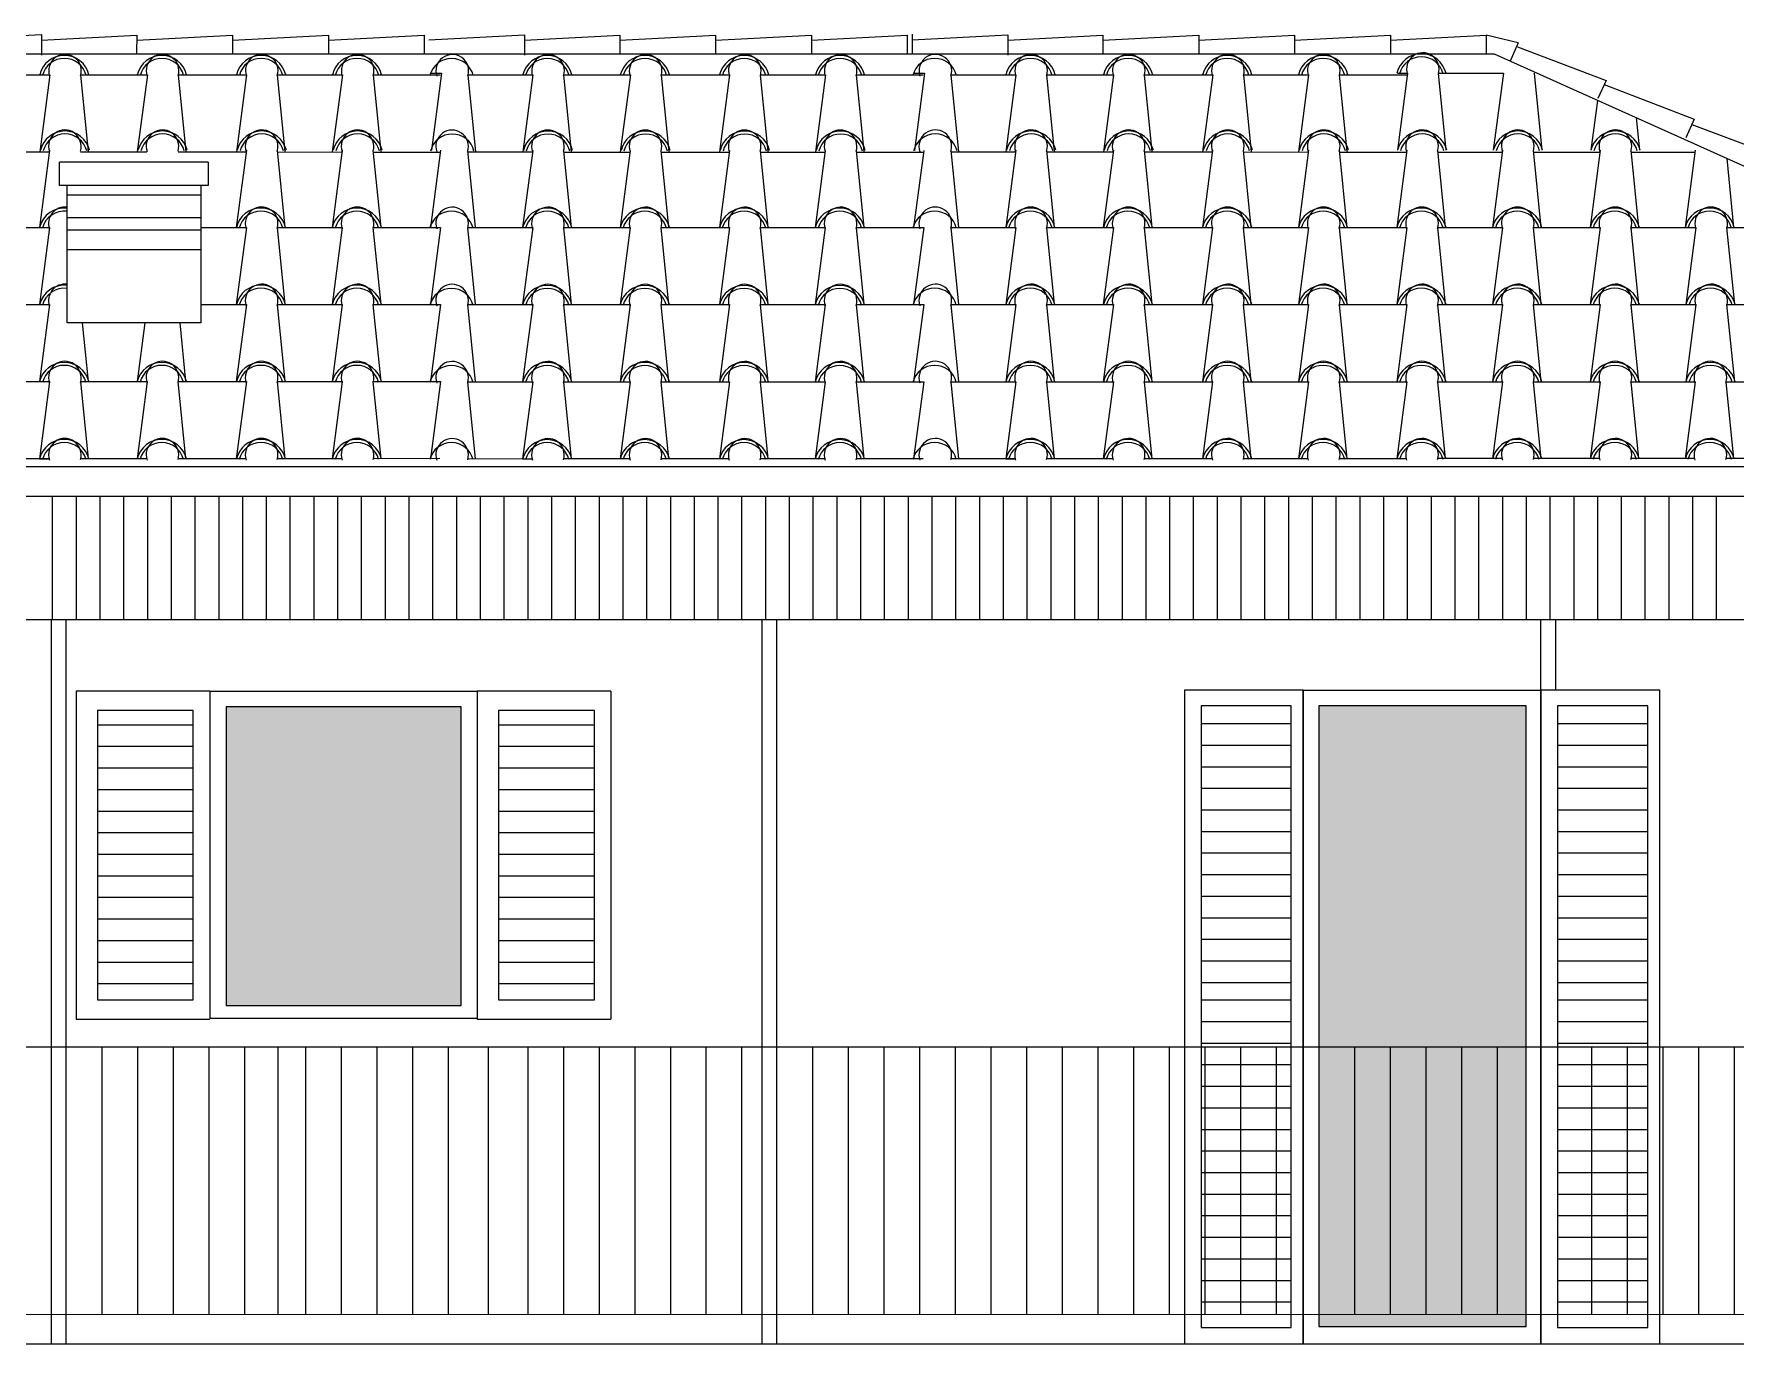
# Model space of a CAD drawing. Header units: millimetres. Extents: x -2768 to 386734, y -140 to 258833.
# Drawn here: x 198727 to 204454, y 143022 to 147430 of the extents above; entities that cross this region are included whole.
import ezdxf

# ---------------------------------------------------------------- set-up
doc = ezdxf.new("R2010")
doc.units = ezdxf.units.MM
for name, color, linetype, lineweight in [('parapetto', 251, 'Continuous', 9), ('PROIEZIONI', 145, 'Continuous', 5), ('rilievo', 7, 'Continuous', 25), ('TETTO', 6, 'Continuous', 20), ('TRATTEGGIO_tetto', 1, 'Continuous', 0), ('VARIE', 4, 'Continuous', 13)]:
    doc.layers.add(name, color=color, linetype=linetype, lineweight=lineweight)

msp = doc.modelspace()

# ---------------------------------------------------------------- hatches: boundary and pattern name
at = {"layer": 'rilievo', "linetype": 'ByBlock', "ltscale": 0.13}
h = msp.add_hatch(color=254, dxfattribs=at)
h.set_gradient(color1=(196, 192, 195), one_color=1)
h.paths.add_polyline_path([(199373, 145166), (199373, 144160.9), (200164, 144160.9), (200164, 145166)])
h = msp.add_hatch(color=254, dxfattribs=at)
h.set_gradient(color1=(196, 192, 195), one_color=1)
h.paths.add_polyline_path([(203051.2, 145169.4), (203051.2, 143080.6), (203748.4, 143080.6), (203748.4, 145169.4)])

# ---------------------------------------------------------------- linework, layer by layer
at = {"layer": 'parapetto', "ltscale": 0.13}
for p, q in [((198788.3, 145874.8), (198788.3, 145458.2)), ((198788.3, 145874.8), (198788.3, 145458.2)), ((198868.3, 145874.8), (198868.3, 145458.2)), ((198948.3, 145874.8), (198948.3, 145458.2)), ((199028.3, 145874.8), (199028.3, 145458.2)), ((199108.3, 145874.8), (199108.3, 145458.2)), ((199188.3, 145874.8), (199188.3, 145458.2)), ((199268.3, 145874.8), (199268.3, 145458.2)), ((199348.3, 145874.8), (199348.3, 145458.2)), ((199348.3, 145874.8), (199348.3, 145458.2)), ((199428.3, 145874.8), (199428.3, 145458.2)), ((199508.3, 145874.8), (199508.3, 145458.2)), ((199588.3, 145874.8), (199588.3, 145458.2)), ((199668.3, 145874.8), (199668.3, 145458.2)), ((199748.3, 145874.8), (199748.3, 145458.2)), ((199828.3, 145874.8), (199828.3, 145458.2)), ((199908.3, 145874.8), (199908.3, 145458.2)), ((199908.3, 145874.8), (199908.3, 145458.2)), ((199988.3, 145874.8), (199988.3, 145458.2)), ((200068.3, 145874.8), (200068.3, 145458.2)), ((200148.3, 145874.8), (200148.3, 145458.2)), ((200228.3, 145874.8), (200228.3, 145458.2)), ((200308.3, 145874.8), (200308.3, 145458.2)), ((200388.3, 145874.8), (200388.3, 145458.2)), ((200468.3, 145874.8), (200468.3, 145458.2)), ((200468.3, 145874.8), (200468.3, 145458.2)), ((200548.3, 145874.8), (200548.3, 145458.2)), ((200628.3, 145874.8), (200628.3, 145458.2)), ((200708.3, 145874.8), (200708.3, 145458.2)), ((200788.3, 145874.8), (200788.3, 145458.2)), ((200868.3, 145874.8), (200868.3, 145458.2)), ((200948.3, 145874.8), (200948.3, 145458.2)), ((201028.3, 145874.8), (201028.3, 145458.2)), ((201028.3, 145874.8), (201028.3, 145458.2)), ((201108.3, 145874.8), (201108.3, 145458.2)), ((201188.3, 145874.8), (201188.3, 145458.2)), ((201268.3, 145874.8), (201268.3, 145458.2)), ((201348.3, 145874.8), (201348.3, 145458.2)), ((201428.3, 145874.8), (201428.3, 145458.2)), ((201508.3, 145874.8), (201508.3, 145458.2)), ((201588.3, 145874.8), (201588.3, 145458.2)), ((201588.3, 145874.8), (201588.3, 145458.2)), ((201668.3, 145874.8), (201668.3, 145458.2)), ((201748.3, 145874.8), (201748.3, 145458.2)), ((201828.3, 145874.8), (201828.3, 145458.2)), ((201908.3, 145874.8), (201908.3, 145458.2)), ((201988.3, 145874.8), (201988.3, 145458.2)), ((202068.3, 145874.8), (202068.3, 145458.2)), ((202148.3, 145874.8), (202148.3, 145458.2)), ((202148.3, 145874.8), (202148.3, 145458.2)), ((202228.3, 145874.8), (202228.3, 145458.2)), ((202308.3, 145874.8), (202308.3, 145458.2)), ((202388.3, 145874.8), (202388.3, 145458.2)), ((202468.3, 145874.8), (202468.3, 145458.2)), ((202548.3, 145874.8), (202548.3, 145458.2)), ((202628.3, 145874.8), (202628.3, 145458.2)), ((202708.3, 145874.8), (202708.3, 145458.2)), ((202708.3, 145874.8), (202708.3, 145458.2)), ((202788.3, 145874.8), (202788.3, 145458.2)), ((202868.3, 145874.8), (202868.3, 145458.2)), ((202948.3, 145874.8), (202948.3, 145458.2)), ((203028.3, 145874.8), (203028.3, 145458.2)), ((203108.3, 145874.8), (203108.3, 145458.2)), ((203188.3, 145874.8), (203188.3, 145458.2)), ((203268.3, 145874.8), (203268.3, 145458.2)), ((203268.3, 145874.8), (203268.3, 145458.2)), ((203348.3, 145874.8), (203348.3, 145458.2)), ((203428.3, 145874.8), (203428.3, 145458.2)), ((203508.3, 145874.8), (203508.3, 145458.2)), ((203588.3, 145874.8), (203588.3, 145458.2)), ((203668.3, 145874.8), (203668.3, 145458.2)), ((203748.3, 145874.8), (203748.3, 145458.2)), ((203828.3, 145874.8), (203828.3, 145458.2)), ((203828.3, 145874.8), (203828.3, 145458.2)), ((203908.3, 145874.8), (203908.3, 145458.2)), ((203988.3, 145874.8), (203988.3, 145458.2)), ((204068.3, 145874.8), (204068.3, 145458.2)), ((204148.3, 145874.8), (204148.3, 145458.2)), ((204228.3, 145874.8), (204228.3, 145458.2)), ((204308.3, 145874.8), (204308.3, 145458.2)), ((204388.3, 145874.8), (204388.3, 145458.2)), ((204388.3, 145874.8), (204388.3, 145458.2)), ((198785.6, 143022.3), (198785.6, 145458.2)), ((198785.6, 143022.3), (198785.6, 145458.2)), ((198835.6, 143022.3), (198835.6, 145458.2)), ((201177.1, 143022.3), (201177.1, 145458.2)), ((201177.1, 143022.3), (201177.1, 145458.2)), ((201227.1, 143022.3), (201227.1, 145458.2)), ((203798.3, 143022.3), (203798.3, 145458.2)), ((203798.3, 143022.3), (203798.3, 145458.2)), ((203848.3, 145222.3), (203848.3, 145458.2)), ((200668.3, 145218.3), (200668.3, 144115.3)), ((202598.3, 145222.3), (202598.3, 143022.3)), ((202998.3, 145222.3), (202598.3, 145222.3)), ((202998.3, 143022.3), (202998.3, 145222.3)), ((203798.3, 145222.3), (203798.3, 143022.3)), ((204198.3, 145222.3), (203798.3, 145222.3)), ((204198.3, 143022.3), (204198.3, 145222.3)), ((202654.3, 145168.8), (202654.3, 143077.9)), ((202958.1, 145168.8), (202654.3, 145168.8)), ((202958.1, 143077.9), (202958.1, 145168.8)), ((203854.3, 145168.8), (203854.3, 143077.9)), ((204158.1, 145168.8), (203854.3, 145168.8)), ((204158.1, 143077.9), (204158.1, 145168.8)), ((198940, 145105.7), (199262.9, 145105.7)), ((200290, 145105.7), (200612.9, 145105.7)), ((202654.3, 145109.7), (202927.3, 145109.7)), ((202654.3, 145109.7), (202958.1, 145109.7)), ((203854.3, 145109.7), (204127.3, 145109.7)), ((203854.3, 145109.7), (204158.1, 145109.7)), ((198940, 145033.1), (199262.9, 145033.1)), ((200290, 145033.1), (200612.9, 145033.1)), ((202654.3, 145037.1), (202958.1, 145037.1)), ((203854.3, 145037.1), (204158.1, 145037.1)), ((202654.3, 144964.5), (202958.1, 144964.5)), ((203854.3, 144964.5), (204158.1, 144964.5)), ((198940, 144960.5), (199262.9, 144960.5)), ((200290, 144960.5), (200612.9, 144960.5)), ((198940, 144888), (199262.9, 144888)), ((200290, 144888), (200612.9, 144888)), ((202654.3, 144892), (202958.1, 144892)), ((203854.3, 144892), (204158.1, 144892)), ((198940, 144815.4), (199262.9, 144815.4)), ((200290, 144815.4), (200612.9, 144815.4)), ((202654.3, 144819.4), (202958.1, 144819.4)), ((203854.3, 144819.4), (204158.1, 144819.4)), ((198940, 144742.8), (199262.9, 144742.8)), ((200290, 144742.8), (200612.9, 144742.8)), ((202654.3, 144746.8), (202958.1, 144746.8)), ((203854.3, 144746.8), (204158.1, 144746.8)), ((198940, 144670.2), (199262.9, 144670.2)), ((200290, 144670.2), (200612.9, 144670.2)), ((202654.3, 144674.2), (202958.1, 144674.2)), ((203854.3, 144674.2), (204158.1, 144674.2)), ((198940, 144597.7), (199262.9, 144597.7)), ((200290, 144597.7), (200612.9, 144597.7)), ((202654.3, 144601.7), (202958.1, 144601.7)), ((203854.3, 144601.7), (204158.1, 144601.7)), ((198940, 144525.1), (199262.9, 144525.1)), ((200290, 144525.1), (200612.9, 144525.1)), ((202654.3, 144529.1), (202958.1, 144529.1)), ((203854.3, 144529.1), (204158.1, 144529.1)), ((198940, 144452.5), (199262.9, 144452.5)), ((200290, 144452.5), (200612.9, 144452.5)), ((202654.3, 144456.5), (202958.1, 144456.5)), ((203854.3, 144456.5), (204158.1, 144456.5)), ((198940, 144380), (199262.9, 144380)), ((200290, 144380), (200612.9, 144380)), ((202654.3, 144384), (202958.1, 144384)), ((203854.3, 144384), (204158.1, 144384)), ((198940, 144307.4), (199262.9, 144307.4)), ((200290, 144307.4), (200612.9, 144307.4)), ((202654.3, 144311.4), (202958.1, 144311.4)), ((203854.3, 144311.4), (204158.1, 144311.4)), ((198940, 144234.8), (199262.9, 144234.8)), ((200290, 144234.8), (200612.9, 144234.8)), ((202654.3, 144238.8), (202958.1, 144238.8)), ((203854.3, 144238.8), (204158.1, 144238.8)), ((202654.3, 144179.7), (202927.3, 144179.7)), ((202654.3, 144179.7), (202958.1, 144179.7)), ((203854.3, 144179.7), (204127.3, 144179.7)), ((203854.3, 144179.7), (204158.1, 144179.7)), ((202654.3, 144107.1), (202958.1, 144107.1)), ((203854.3, 144107.1), (204158.1, 144107.1)), ((190366.2, 144022.3), (206128.3, 144022.3)), ((198955.6, 144022.3), (198955.6, 143122.3)), ((199075.6, 144022.3), (199075.6, 143122.3)), ((199195.6, 144022.3), (199195.6, 143122.3)), ((199315.6, 144022.3), (199315.6, 143122.3)), ((199435.6, 144022.3), (199435.6, 143122.3)), ((199547.9, 144022.3), (199547.9, 143122.3)), ((199640.7, 144022.3), (199640.7, 143122.3)), ((199760.7, 144022.3), (199760.7, 143122.3)), ((199880.7, 144022.3), (199880.7, 143122.3)), ((200000.7, 144022.3), (200000.7, 143122.3)), ((200120.7, 144022.3), (200120.7, 143122.3)), ((200255.1, 144022.3), (200255.1, 143122.3)), ((200388.3, 144022.3), (200388.3, 143122.3)), ((200508.3, 144022.3), (200508.3, 143122.3)), ((200628.3, 144022.3), (200628.3, 143122.3)), ((200748.3, 144022.3), (200748.3, 143122.3)), ((200868.3, 144022.3), (200868.3, 143122.3)), ((200988.3, 144022.3), (200988.3, 143122.3)), ((201108.3, 144022.3), (201108.3, 143122.3)), ((201347.1, 144022.3), (201347.1, 143122.3)), ((201467.1, 144022.3), (201467.1, 143122.3)), ((201587.1, 144022.3), (201587.1, 143122.3)), ((201707.1, 144022.3), (201707.1, 143122.3)), ((201827.1, 144022.3), (201827.1, 143122.3)), ((201947.1, 144022.3), (201947.1, 143122.3)), ((202067.1, 144022.3), (202067.1, 143122.3)), ((202187.1, 144022.3), (202187.1, 143122.3)), ((202307.1, 144022.3), (202307.1, 143122.3)), ((202427.1, 144022.3), (202427.1, 143122.3)), ((202547.1, 144022.3), (202547.1, 143122.3)), ((202654.3, 144034.5), (202958.1, 144034.5)), ((202667.1, 144022.3), (202667.1, 143671.7)), ((202787.1, 144022.3), (202787.1, 143122.3)), ((202907.1, 144022.3), (202907.1, 143122.3)), ((203171.2, 144022.3), (203171.2, 143122.3)), ((203291.2, 144022.3), (203291.2, 143122.3)), ((203411.2, 144022.3), (203411.2, 143122.3)), ((203531.2, 144022.3), (203531.2, 143122.3)), ((203651.2, 144022.3), (203651.2, 143122.3)), ((203854.3, 144034.5), (204158.1, 144034.5)), ((203968.3, 144022.3), (203968.3, 143122.3)), ((204088.3, 144022.3), (204088.3, 143122.3)), ((204208.3, 144022.3), (204208.3, 143122.3)), ((204328.3, 144022.3), (204328.3, 143122.3)), ((204448.3, 144022.3), (204448.3, 143122.3)), ((202654.3, 143962), (202958.1, 143962)), ((203854.3, 143962), (204158.1, 143962)), ((202654.3, 143889.4), (202958.1, 143889.4)), ((203854.3, 143889.4), (204158.1, 143889.4)), ((202654.3, 143816.8), (202958.1, 143816.8)), ((203854.3, 143816.8), (204158.1, 143816.8)), ((202654.3, 143744.3), (202958.1, 143744.3)), ((203854.3, 143744.3), (204158.1, 143744.3)), ((202654.3, 143671.7), (202958.1, 143671.7)), ((202667.1, 143671.7), (202667.1, 143122.3)), ((203854.3, 143671.7), (204158.1, 143671.7)), ((202654.3, 143599.1), (202958.1, 143599.1)), ((203854.3, 143599.1), (204158.1, 143599.1)), ((202654.3, 143526.6), (202958.1, 143526.6)), ((203854.3, 143526.6), (204158.1, 143526.6)), ((202654.3, 143454), (202958.1, 143454)), ((203854.3, 143454), (204158.1, 143454)), ((202654.3, 143381.4), (202958.1, 143381.4)), ((203854.3, 143381.4), (204158.1, 143381.4)), ((202654.3, 143308.8), (202958.1, 143308.8)), ((203854.3, 143308.8), (204158.1, 143308.8)), ((202654.3, 143236.3), (202958.1, 143236.3)), ((203854.3, 143236.3), (204158.1, 143236.3)), ((202654.3, 143163.7), (202958.1, 143163.7)), ((203854.3, 143163.7), (204158.1, 143163.7)), ((206128.3, 143120.2), (190308.3, 143122.3)), ((202654.3, 143077.9), (202958.1, 143077.9)), ((203854.3, 143077.9), (204158.1, 143077.9)), ((202598.3, 143022.3), (202998.3, 143022.3)), ((203798.3, 143022.3), (204198.3, 143022.3))]:
    msp.add_line(p, q, dxfattribs=at)
for points in [[(199318.3, 145218.3), (198868.3, 145218.3), (198868.3, 144115.3), (199318.3, 144115.3)], [(200668.3, 145218.3), (200218.3, 145218.3), (200218.3, 144115.3), (200668.3, 144115.3)]]:
    msp.add_lwpolyline(points, dxfattribs=at)
for points in [[(198940, 145153.2), (198940, 144179.9), (199262.9, 144179.9), (199262.9, 145153.2)], [(199373, 145166), (199373, 144160.9), (200164, 144160.9), (200164, 145166)], [(200290, 145153.2), (200290, 144179.9), (200612.9, 144179.9), (200612.9, 145153.2)], [(203051.2, 145169.4), (203051.2, 143080.6), (203748.4, 143080.6), (203748.4, 145169.4)]]:
    msp.add_lwpolyline(points, close=True, dxfattribs=at)
at = {"layer": 'PROIEZIONI'}
for p, q in [((203641.8, 147361.9), (191228.3, 147361.9)), ((205219.3, 146653.2), (203641.8, 147361.9)), ((191228.3, 145975.1), (205161.4, 145975.1))]:
    msp.add_line(p, q, dxfattribs=at)
at = {"layer": 'rilievo', "ltscale": 0.13}
for p, q in [((199288, 146999), (198838, 146999)), ((199318.3, 145218.3), (199318.3, 144118.3)), ((199318.3, 145218.3), (200218.3, 145218.3)), ((200218.3, 145218.3), (200218.3, 144118.3)), ((202998.3, 145222.3), (202998.3, 143022.3)), ((202998.3, 145222.3), (203798.3, 145222.3)), ((203798.3, 143022.3), (203798.3, 145222.3)), ((199318.3, 144118.3), (200218.3, 144118.3)), ((190308.3, 143022.3), (206128.3, 143022.3))]:
    msp.add_line(p, q, dxfattribs=at)
at = {"layer": 'TETTO'}
for p, q in [((199313, 146999), (198813, 146999)), ((198813, 146920.4), (198813, 146999)), ((199313, 146999), (199313, 146920.4)), ((199313, 146920.4), (198813, 146920.4)), ((198838, 146458.2), (198838, 146920.4)), ((199288, 146920.4), (198838, 146920.4)), ((199288, 146920.4), (199288, 146458.2)), ((199288, 146887), (198838, 146887)), ((199288, 146810.8), (198838, 146810.8)), ((199288, 146769.9), (198838, 146769.9)), ((199288, 146703.1), (198838, 146703.1)), ((199288, 146458.2), (198838, 146458.2)), ((191228.3, 145875.1), (205161.4, 145875.1))]:
    msp.add_line(p, q, dxfattribs=at)
at = {"layer": 'TRATTEGGIO_tetto'}
for p, q in [((198430.6, 147410.7), (198752.2, 147427.5)), ((198752.2, 147427.5), (198752.1, 147358.6)), ((198752.2, 147409.3), (199072.4, 147426)), ((199072.4, 147426), (199072.3, 147365)), ((199072.4, 147409.2), (199394.9, 147426.1)), ((199394.9, 147409.2), (199717.5, 147426.2)), ((199394.9, 147426.1), (199394.9, 147362)), ((199717.5, 147426.2), (199717.4, 147362.1)), ((199717.5, 147409.3), (200040, 147426.2)), ((200040, 147426.2), (200040, 147361.2)), ((200056.1, 147410.2), (200377.7, 147427)), ((200377.7, 147427), (200377.7, 147358.1)), ((200377.7, 147408.8), (200697.9, 147425.6)), ((200697.9, 147425.6), (200697.9, 147364.5)), ((200697.9, 147408.7), (201020.5, 147425.6)), ((201020.5, 147425.6), (201020.4, 147361.6)), ((201020.5, 147408.8), (201343, 147425.7)), ((201343, 147408.9), (201665.6, 147425.8)), ((201343, 147425.7), (201343, 147361.7)), ((201665.6, 147425.8), (201665.6, 147360.8)), ((201682, 147429.6), (201682, 147364.9)), ((201682, 147410.6), (202003.6, 147427.4)), ((202003.6, 147427.4), (202003.5, 147358.5)), ((202003.6, 147409.2), (202323.8, 147426)), ((202323.8, 147426), (202323.7, 147364.9)), ((202323.8, 147409.1), (202646.3, 147426)), ((202646.3, 147409.2), (202968.9, 147426.1)), ((202646.3, 147426), (202646.3, 147362)), ((202968.9, 147409.3), (203291.5, 147426.2)), ((202968.9, 147426.1), (202968.9, 147362.1)), ((203291.5, 147426.2), (203291.4, 147361.2)), ((203291.5, 147408.5), (203614, 147425.4)), ((203614, 147425.4), (203614, 147361.2)), ((203721.9, 147399.8), (203614, 147425.4)), ((203721.9, 147399.8), (203694.5, 147338.3)), ((203719.3, 147387), (204017.2, 147273.8)), ((198562, 147292.7), (198778, 147292.7)), ((198746, 147292.7), (198779.9, 147292.7)), ((198779.9, 147292.7), (198746, 147033.2)), ((198883.2, 147292.7), (198909.1, 147033.2)), ((198884.3, 147292.7), (199106.4, 147292.7)), ((199074.4, 147292.7), (199108.3, 147292.7)), ((199108.3, 147292.7), (199074.4, 147033.2)), ((199211.6, 147292.7), (199237.5, 147033.2)), ((199212.7, 147292.7), (199440.1, 147292.7)), ((199408.2, 147292.7), (199442, 147292.7)), ((199442, 147292.7), (199408.2, 147033.2)), ((199545.3, 147292.7), (199571.2, 147033.2)), ((199546.4, 147292.7), (199762.8, 147292.7)), ((199730.8, 147292.7), (199764.7, 147292.7)), ((199764.7, 147292.7), (199730.8, 147033.2)), ((199868, 147292.7), (199893.9, 147033.2)), ((199869.1, 147292.7), (200093.9, 147292.7)), ((200064.2, 147298.1), (200098, 147298.1)), ((200098, 147298.1), (200064.2, 147038.5)), ((200186.5, 147292.3), (200212.3, 147032.8)), ((200187.5, 147292.3), (200403.6, 147292.3)), ((200371.6, 147292.3), (200405.4, 147292.3)), ((200405.4, 147292.3), (200371.6, 147032.8)), ((200508.8, 147292.3), (200534.6, 147032.8)), ((200509.9, 147292.3), (200732, 147292.3)), ((200700, 147292.3), (200733.8, 147292.3)), ((200733.8, 147292.3), (200700, 147032.8)), ((200837.2, 147292.3), (200863, 147032.8)), ((200838.3, 147292.3), (201065.7, 147292.3)), ((201033.7, 147292.3), (201067.6, 147292.3)), ((201067.6, 147292.3), (201033.7, 147032.8)), ((201170.9, 147292.3), (201196.8, 147032.8)), ((201172, 147292.3), (201388.4, 147292.3)), ((201356.4, 147292.3), (201390.3, 147292.3)), ((201390.3, 147292.3), (201356.4, 147032.8)), ((201493.6, 147292.3), (201519.4, 147032.8)), ((201494.7, 147292.3), (201719.5, 147292.3)), ((201689.7, 147297.6), (201723.6, 147297.6)), ((201723.6, 147297.6), (201689.7, 147038.1)), ((201812.3, 147292.7), (201838.2, 147033.2)), ((201813.4, 147292.7), (202029.4, 147292.7)), ((202031.3, 147292.7), (201997.4, 147033.2)), ((201997.5, 147292.7), (202031.3, 147292.7)), ((202134.6, 147292.7), (202160.5, 147033.2)), ((202135.7, 147292.7), (202357.8, 147292.7)), ((202359.7, 147292.7), (202325.8, 147033.2)), ((202325.9, 147292.7), (202359.7, 147292.7)), ((202463, 147292.7), (202488.9, 147033.2)), ((202464.1, 147292.7), (202691.6, 147292.7)), ((202659.6, 147292.7), (202693.4, 147292.7)), ((202693.4, 147292.7), (202659.6, 147033.2)), ((202796.8, 147292.7), (202822.6, 147033.2)), ((202797.9, 147292.7), (203014.2, 147292.7)), ((202982.3, 147292.7), (203016.1, 147292.7)), ((203016.1, 147292.7), (202982.3, 147033.2)), ((203119.5, 147292.7), (203145.3, 147033.2)), ((203120.5, 147292.7), (203345.3, 147292.7)), ((203315.6, 147298), (203349.4, 147298)), ((203349.4, 147298), (203315.6, 147038.5)), ((203452.8, 147298), (203478.6, 147038.5)), ((203453.9, 147298), (203669.9, 147298)), ((203637.9, 147298), (203671.8, 147298)), ((203671.8, 147298), (203637.9, 147038.5)), ((203775.1, 147298), (203800.9, 147038.5)), ((204017.2, 147273.8), (203989.8, 147212.3)), ((204010.9, 147259.6), (204313.6, 147143.5)), ((203988.2, 147206.3), (203966.3, 147038.5)), ((204118.4, 147147.8), (204129.3, 147038.5)), ((204313.6, 147143.5), (204285.4, 147080.3)), ((204305.4, 147125), (204609.9, 147011.2)), ((198561, 147033.3), (198778.8, 147033.1)), ((198779.5, 147038.5), (198745.6, 146779)), ((198883.3, 147033.1), (199107.1, 147033)), ((199211.8, 147032.9), (199440.8, 147032.8)), ((199441.6, 147038.5), (199407.7, 146779)), ((199544.9, 147038.5), (199570.8, 146779)), ((199545.5, 147032.7), (199763.5, 147032.6)), ((199764.3, 147038.5), (199730.4, 146779)), ((199867.6, 147038.5), (199893.5, 146779)), ((199868.2, 147032.5), (200094.6, 147032.4)), ((200095.3, 147038.5), (200061.5, 146779)), ((200186.1, 147038.1), (200211.9, 146778.6)), ((200186.6, 147032.8), (200404.3, 147032.7)), ((200405, 147038.1), (200371.2, 146778.6)), ((200508.4, 147038.1), (200534.2, 146778.6)), ((200508.9, 147032.6), (200732.7, 147032.5)), ((200733.4, 147038.1), (200699.6, 146778.6)), ((200836.8, 147038.1), (200862.6, 146778.6)), ((200837.3, 147032.5), (201066.4, 147032.3)), ((201067.2, 147038.1), (201033.3, 146778.6)), ((201170.5, 147038.1), (201196.3, 146778.6)), ((201171.1, 147032.3), (201389.1, 147032.2)), ((201389.8, 147038.1), (201356, 146778.6)), ((201493.2, 147038.1), (201519, 146778.6)), ((201493.8, 147032.1), (201720.1, 147032)), ((201720.9, 147038.1), (201687, 146778.6)), ((201811.9, 147038.5), (201837.8, 146779)), ((201812.4, 147033.2), (202030.2, 147033.1)), ((202030.9, 147038.5), (201997, 146779)), ((202134.2, 147038.5), (202160.1, 146779)), ((202134.8, 147033), (202358.6, 147032.9)), ((202359.3, 147038.5), (202325.4, 146779)), ((202462.6, 147038.5), (202488.5, 146779)), ((202463.2, 147032.9), (202692.3, 147032.7)), ((202693, 147038.5), (202659.2, 146779)), ((202796.4, 147038.5), (202822.2, 146779)), ((202796.9, 147032.7), (203014.9, 147032.6)), ((203015.7, 147038.5), (202981.8, 146779)), ((203119, 147038.5), (203144.9, 146779)), ((203119.6, 147032.5), (203346, 147032.4)), ((203346.8, 147038.5), (203312.9, 146779)), ((203450.1, 147038.5), (203476, 146779)), ((203450.7, 147032.3), (203668.3, 147032.2)), ((203669.1, 147038.5), (203635.2, 146779)), ((203772.4, 147038.5), (203798.3, 146779)), ((203773, 147032.2), (203996.6, 147032)), ((203997.5, 147038.5), (203963.6, 146779)), ((204100.8, 147038.5), (204126.7, 146779)), ((204101.5, 147032), (204316.2, 147031.9)), ((204317.1, 147038.5), (204283.2, 146779)), ((204423.2, 147010.8), (204446.3, 146779)), ((198561.6, 146779), (198777.6, 146779)), ((198745.6, 146779), (198779.5, 146779)), ((198779.5, 146779), (198745.6, 146519.5)), ((199288, 146779), (199439.7, 146779)), ((199407.7, 146779), (199441.6, 146779)), ((199441.6, 146779), (199407.7, 146519.5)), ((199544.9, 146779), (199570.8, 146519.5)), ((199546, 146779), (199762.4, 146779)), ((199730.4, 146779), (199764.3, 146779)), ((199764.3, 146779), (199730.4, 146519.5)), ((199867.6, 146779), (199893.5, 146519.5)), ((199868.7, 146779), (200093.5, 146779)), ((200061.5, 146779), (200095.3, 146779)), ((200095.3, 146779), (200061.5, 146519.5)), ((200186.1, 146778.6), (200211.9, 146519.1)), ((200187.1, 146778.6), (200403.2, 146778.6)), ((200371.2, 146778.6), (200405, 146778.6)), ((200405, 146778.6), (200371.2, 146519.1)), ((200508.4, 146778.6), (200534.2, 146519.1)), ((200509.4, 146778.6), (200731.6, 146778.6)), ((200699.6, 146778.6), (200733.4, 146778.6)), ((200733.4, 146778.6), (200699.6, 146519.1)), ((200836.8, 146778.6), (200862.6, 146519.1)), ((200837.8, 146778.6), (201065.3, 146778.6)), ((201033.3, 146778.6), (201067.2, 146778.6)), ((201067.2, 146778.6), (201033.3, 146519.1)), ((201170.5, 146778.6), (201196.3, 146519.1)), ((201171.6, 146778.6), (201388, 146778.6)), ((201356, 146778.6), (201389.8, 146778.6)), ((201389.8, 146778.6), (201356, 146519.1)), ((201493.2, 146778.6), (201519, 146519.1)), ((201494.3, 146778.6), (201719, 146778.6)), ((201720.9, 146778.6), (201687, 146519.1)), ((201687.1, 146778.6), (201720.9, 146778.6)), ((201811.9, 146779), (201837.8, 146519.4)), ((201813, 146779), (202029, 146779)), ((201997, 146779), (202030.9, 146779)), ((202030.9, 146779), (201997, 146519.4)), ((202134.2, 146779), (202160.1, 146519.4)), ((202135.3, 146779), (202357.4, 146779)), ((202325.4, 146779), (202359.3, 146779)), ((202359.3, 146779), (202325.4, 146519.4)), ((202462.6, 146779), (202488.5, 146519.4)), ((202463.7, 146779), (202691.1, 146779)), ((202659.2, 146779), (202693, 146779)), ((202693, 146779), (202659.2, 146519.4)), ((202796.4, 146779), (202822.2, 146519.4)), ((202797.4, 146779), (203013.8, 146779)), ((203015.7, 146779), (202981.8, 146519.4)), ((202981.9, 146779), (203015.7, 146779)), ((203119, 146779), (203144.9, 146519.4)), ((203120.1, 146779), (203344.9, 146779)), ((203312.9, 146779), (203346.8, 146779)), ((203346.8, 146779), (203312.9, 146519.4)), ((203450.1, 146779), (203476, 146519.4)), ((203451.2, 146779), (203667.2, 146779)), ((203635.2, 146779), (203669.1, 146779)), ((203669.1, 146779), (203635.2, 146519.4)), ((203772.4, 146779), (203798.3, 146519.4)), ((203773.5, 146779), (203995.6, 146779)), ((203963.6, 146779), (203997.5, 146779)), ((203997.5, 146779), (203963.6, 146519.4)), ((204100.8, 146779), (204126.7, 146519.4)), ((204101.9, 146779), (204317.9, 146779)), ((204285.9, 146779), (204319.8, 146779)), ((204319.8, 146779), (204285.9, 146519.4)), ((204423.1, 146779), (204449, 146519.4)), ((204424.2, 146779), (204649, 146779)), ((198561.6, 146519.5), (198777.6, 146519.5)), ((198745.6, 146519.5), (198779.5, 146519.5)), ((198779.5, 146519.5), (198745.6, 146260)), ((199288, 146519.5), (199439.7, 146519.5)), ((199407.7, 146519.5), (199441.6, 146519.5)), ((199441.6, 146519.5), (199407.7, 146260)), ((199544.9, 146519.5), (199570.8, 146260)), ((199546, 146519.5), (199762.4, 146519.5)), ((199730.4, 146519.5), (199764.3, 146519.5)), ((199764.3, 146519.5), (199730.4, 146260)), ((199867.6, 146519.5), (199893.5, 146260)), ((199868.7, 146519.5), (200093.5, 146519.5)), ((200061.5, 146519.5), (200095.3, 146519.5)), ((200095.3, 146519.5), (200061.5, 146260)), ((200186.1, 146519.1), (200211.9, 146259.5)), ((200187.1, 146519.1), (200403.2, 146519.1)), ((200371.2, 146519.1), (200405, 146519.1)), ((200405, 146519.1), (200371.2, 146259.5)), ((200508.4, 146519.1), (200534.2, 146259.5)), ((200509.4, 146519.1), (200731.6, 146519.1)), ((200699.6, 146519.1), (200733.4, 146519.1)), ((200733.4, 146519.1), (200699.6, 146259.5)), ((200836.8, 146519.1), (200862.6, 146259.5)), ((200837.8, 146519.1), (201065.3, 146519.1)), ((201033.3, 146519.1), (201067.2, 146519.1)), ((201067.2, 146519.1), (201033.3, 146259.5)), ((201170.5, 146519.1), (201196.3, 146259.5)), ((201171.6, 146519.1), (201388, 146519.1)), ((201356, 146519.1), (201389.8, 146519.1)), ((201389.8, 146519.1), (201356, 146259.5)), ((201493.2, 146519.1), (201519, 146259.5)), ((201494.3, 146519.1), (201719, 146519.1)), ((201720.9, 146519.1), (201687, 146259.5)), ((201687.1, 146519.1), (201720.9, 146519.1)), ((201811.9, 146519.4), (201837.8, 146259.9)), ((201813, 146519.4), (202029, 146519.4)), ((201997, 146519.4), (202030.9, 146519.4)), ((202030.9, 146519.4), (201997, 146259.9)), ((202134.2, 146519.4), (202160.1, 146259.9)), ((202135.3, 146519.4), (202357.4, 146519.4)), ((202325.4, 146519.4), (202359.3, 146519.4)), ((202359.3, 146519.4), (202325.4, 146259.9)), ((202462.6, 146519.4), (202488.5, 146259.9)), ((202463.7, 146519.4), (202691.1, 146519.4)), ((202659.2, 146519.4), (202693, 146519.4)), ((202693, 146519.4), (202659.2, 146259.9)), ((202796.4, 146519.4), (202822.2, 146259.9)), ((202797.4, 146519.4), (203013.8, 146519.4)), ((203015.7, 146519.4), (202981.8, 146259.9)), ((202981.9, 146519.4), (203015.7, 146519.4)), ((203119, 146519.4), (203144.9, 146259.9)), ((203120.1, 146519.4), (203344.9, 146519.4)), ((203312.9, 146519.4), (203346.8, 146519.4)), ((203346.8, 146519.4), (203312.9, 146259.9)), ((203450.1, 146519.4), (203476, 146259.9)), ((203451.2, 146519.4), (203667.2, 146519.4)), ((203635.2, 146519.4), (203669.1, 146519.4)), ((203669.1, 146519.4), (203635.2, 146259.9)), ((203772.4, 146519.4), (203798.3, 146259.9)), ((203773.5, 146519.4), (203995.6, 146519.4)), ((203963.6, 146519.4), (203997.5, 146519.4)), ((203997.5, 146519.4), (203963.6, 146259.9)), ((204100.8, 146519.4), (204126.7, 146259.9)), ((204101.9, 146519.4), (204317.9, 146519.4)), ((204285.9, 146519.4), (204319.8, 146519.4)), ((204319.8, 146519.4), (204285.9, 146259.9)), ((204423.1, 146519.4), (204449, 146259.9)), ((204424.2, 146519.4), (204649, 146519.4)), ((198888.9, 146458.2), (198908.6, 146260)), ((199099.9, 146458.2), (199074, 146260)), ((199217.3, 146458.2), (199237, 146260)), ((198561.6, 146260), (198777.6, 146260)), ((198745.6, 146260), (198779.5, 146260)), ((198779.5, 146260), (198745.6, 146000.4)), ((198882.8, 146260), (198908.6, 146000.4)), ((198883.9, 146260), (199106, 146260)), ((199074, 146260), (199107.9, 146260)), ((199107.9, 146260), (199074, 146000.4)), ((199211.2, 146260), (199237, 146000.4)), ((199212.3, 146260), (199439.7, 146260)), ((199407.7, 146260), (199441.6, 146260)), ((199441.6, 146260), (199407.7, 146000.4)), ((199544.9, 146260), (199570.8, 146000.4)), ((199546, 146260), (199762.4, 146260)), ((199730.4, 146260), (199764.3, 146260)), ((199764.3, 146260), (199730.4, 146000.4)), ((199867.6, 146260), (199893.5, 146000.4)), ((199868.7, 146260), (200093.5, 146260)), ((200061.5, 146260), (200095.3, 146260)), ((200095.3, 146260), (200061.5, 146000.4)), ((200186.1, 146259.5), (200211.9, 146000)), ((200187.1, 146259.5), (200403.2, 146259.5)), ((200371.2, 146259.5), (200405, 146259.5)), ((200405, 146259.5), (200371.2, 146000)), ((200508.4, 146259.5), (200534.2, 146000)), ((200509.4, 146259.5), (200731.6, 146259.5)), ((200699.6, 146259.5), (200733.4, 146259.5)), ((200733.4, 146259.5), (200699.6, 146000)), ((200836.8, 146259.5), (200862.6, 146000)), ((200837.8, 146259.5), (201065.3, 146259.5)), ((201033.3, 146259.5), (201067.2, 146259.5)), ((201067.2, 146259.5), (201033.3, 146000)), ((201170.5, 146259.5), (201196.3, 146000)), ((201171.6, 146259.5), (201388, 146259.5)), ((201356, 146259.5), (201389.8, 146259.5)), ((201389.8, 146259.5), (201356, 146000)), ((201493.2, 146259.5), (201519, 146000)), ((201494.3, 146259.5), (201719, 146259.5)), ((201720.9, 146259.5), (201687, 146000)), ((201687.1, 146259.5), (201720.9, 146259.5)), ((201811.9, 146259.9), (201837.8, 146000.4)), ((201813, 146259.9), (202029, 146259.9)), ((201997, 146259.9), (202030.9, 146259.9)), ((202030.9, 146259.9), (201997, 146000.4)), ((202134.2, 146259.9), (202160.1, 146000.4)), ((202135.3, 146259.9), (202357.4, 146259.9)), ((202325.4, 146259.9), (202359.3, 146259.9)), ((202359.3, 146259.9), (202325.4, 146000.4)), ((202462.6, 146259.9), (202488.5, 146000.4)), ((202463.7, 146259.9), (202691.1, 146259.9)), ((202659.2, 146259.9), (202693, 146259.9)), ((202693, 146259.9), (202659.2, 146000.4)), ((202796.4, 146259.9), (202822.2, 146000.4)), ((202797.4, 146259.9), (203013.8, 146259.9)), ((203015.7, 146259.9), (202981.8, 146000.4)), ((202981.9, 146259.9), (203015.7, 146259.9)), ((203119, 146259.9), (203144.9, 146000.4)), ((203120.1, 146259.9), (203344.9, 146259.9)), ((203312.9, 146259.9), (203346.8, 146259.9)), ((203346.8, 146259.9), (203312.9, 146000.4)), ((203450.1, 146259.9), (203476, 146000.4)), ((203451.2, 146259.9), (203667.2, 146259.9)), ((203635.2, 146259.9), (203669.1, 146259.9)), ((203669.1, 146259.9), (203635.2, 146000.4)), ((203772.4, 146259.9), (203798.3, 146000.4)), ((203773.5, 146259.9), (203995.6, 146259.9)), ((203963.6, 146259.9), (203997.5, 146259.9)), ((203997.5, 146259.9), (203963.6, 146000.4)), ((204100.8, 146259.9), (204126.7, 146000.4)), ((204101.9, 146259.9), (204315.2, 146259.9)), ((204317.1, 146259.9), (204283.2, 146000.4)), ((204283.3, 146259.9), (204317.1, 146259.9)), ((204420.4, 146259.9), (204446.3, 146000.4)), ((204421.5, 146259.9), (204646.3, 146259.9)), ((198561.8, 146001.3), (198777.4, 146001.4)), ((198745.6, 146000.4), (198779.5, 146000.4)), ((198884.1, 146001.4), (199105.7, 146001.5)), ((199212.6, 146001.6), (199439.4, 146001.7)), ((199546.3, 146001.8), (199762.1, 146001.9)), ((199869.1, 146001.9), (200093.1, 146002.1)), ((200187.3, 146000.8), (200402.9, 146001)), ((200371.2, 146000), (200405, 146000)), ((200509.7, 146001), (200731.3, 146001.1)), ((200838.1, 146001.2), (201065, 146001.3)), ((201171.9, 146001.3), (201387.6, 146001.5)), ((201494.6, 146001.5), (201718.6, 146001.6)), ((201813.2, 146001.2), (202028.8, 146001.3)), ((201997, 146000.4), (202030.9, 146000.4)), ((202135.5, 146001.4), (202357.1, 146001.5)), ((202464, 146001.6), (202690.8, 146001.7)), ((202797.8, 146001.7), (203013.5, 146001.8)), ((203120.5, 146001.9), (203344.5, 146002)), ((203451.6, 146002.1), (203666.8, 146002.2)), ((203773.9, 146002.2), (203995.1, 146002.3)), ((204102.4, 146002.4), (204314.7, 146002.5)), ((204422, 146002.6), (204645.8, 146002.7))]:
    msp.add_line(p, q, dxfattribs=at)
for centre, radius, start, end in [((198828.9, 147272.3), 85.3, 13.8366, 166.1634), ((198828.9, 147272.3), 75.3, 13.8366, 166.1634), ((198831.2, 147306.3), 54.9, 342.5735, 199.1113), ((199157.3, 147272.3), 85.3, 13.8366, 166.1634), ((199157.3, 147272.3), 75.3, 13.8366, 166.1634), ((199159.5, 147306.3), 54.9, 342.5735, 199.1113), ((199491, 147272.3), 85.3, 13.8366, 166.1634), ((199491, 147272.3), 75.3, 13.8366, 166.1634), ((199493.3, 147306.3), 54.9, 342.5735, 199.1113), ((199813.7, 147272.3), 85.3, 13.8366, 166.1634), ((199813.7, 147272.3), 75.3, 13.8366, 166.1634), ((199816, 147306.3), 54.9, 342.5735, 199.1113), ((200132.1, 147271.9), 75.3, 13.8366, 166.1634), ((200134.4, 147305.9), 54.9, 342.5735, 199.1113), ((200454.4, 147271.9), 85.3, 13.8366, 166.1634), ((200454.4, 147271.9), 75.3, 13.8366, 166.1634), ((200456.7, 147305.9), 54.9, 342.5735, 199.1113), ((200782.8, 147271.9), 85.3, 13.8366, 166.1634), ((200782.8, 147271.9), 75.3, 13.8366, 166.1634), ((200785.1, 147305.9), 54.9, 342.5735, 199.1113), ((201116.6, 147271.9), 85.3, 13.8366, 166.1634), ((201116.6, 147271.9), 75.3, 13.8366, 166.1634), ((201118.8, 147305.9), 54.9, 342.5735, 199.1113), ((201439.3, 147271.9), 85.3, 13.8366, 166.1634), ((201439.3, 147271.9), 75.3, 13.8366, 166.1634), ((201441.5, 147305.9), 54.9, 342.5735, 199.1113), ((201758, 147272.3), 75.3, 13.8366, 166.1634), ((201760.3, 147306.3), 54.9, 342.5735, 199.1113), ((202080.3, 147272.3), 85.3, 13.8366, 166.1634), ((202080.3, 147272.3), 75.3, 13.8366, 166.1634), ((202082.6, 147306.3), 54.9, 342.5735, 199.1113), ((202408.7, 147272.3), 85.3, 13.8366, 166.1634), ((202408.7, 147272.3), 75.3, 13.8366, 166.1634), ((202411, 147306.3), 54.9, 342.5735, 199.1113), ((202742.4, 147272.3), 85.3, 13.8366, 166.1634), ((202742.4, 147272.3), 75.3, 13.8366, 166.1634), ((202744.7, 147306.3), 54.9, 342.5735, 199.1113), ((203065.1, 147272.3), 85.3, 13.8366, 166.1634), ((203065.1, 147272.3), 75.3, 13.8366, 166.1634), ((203067.4, 147306.3), 54.9, 342.5735, 199.1113), ((203395.8, 147277.6), 85.3, 13.8366, 166.1634), ((203395.8, 147277.6), 75.3, 13.8366, 166.1634), ((203400.7, 147311.6), 54.9, 342.5735, 199.1113), ((198831.1, 147018.1), 85.3, 13.8366, 166.1634), ((198831.1, 147018.1), 75.3, 13.8366, 166.1634), ((198830.7, 147052.1), 54.9, 342.5735, 199.1113), ((199159.5, 147018.1), 85.3, 13.8366, 166.1634), ((199159.5, 147018.1), 75.3, 13.8366, 166.1634), ((199159.1, 147052.1), 54.9, 342.5735, 199.1113), ((199493.3, 147018.1), 85.3, 13.8366, 166.1634), ((199493.3, 147018.1), 75.3, 13.8366, 166.1634), ((199492.9, 147052.1), 54.9, 342.5735, 199.1113), ((199815.9, 147018.1), 85.3, 13.8366, 166.1634), ((199815.9, 147018.1), 75.3, 13.8366, 166.1634), ((199815.6, 147052.1), 54.9, 342.5735, 199.1113), ((200134.4, 147017.7), 75.3, 13.8366, 166.1634), ((200134, 147051.7), 54.9, 342.5735, 199.1113), ((200456.7, 147017.7), 85.3, 13.8366, 166.1634), ((200456.7, 147017.7), 75.3, 13.8366, 166.1634), ((200456.3, 147051.7), 54.9, 342.5735, 199.1113), ((200785.1, 147017.7), 85.3, 13.8366, 166.1634), ((200785.1, 147017.7), 75.3, 13.8366, 166.1634), ((200784.7, 147051.7), 54.9, 342.5735, 199.1113), ((201118.8, 147017.7), 85.3, 13.8366, 166.1634), ((201118.8, 147017.7), 75.3, 13.8366, 166.1634), ((201118.4, 147051.7), 54.9, 342.5735, 199.1113), ((201441.5, 147017.7), 85.3, 13.8366, 166.1634), ((201441.5, 147017.7), 75.3, 13.8366, 166.1634), ((201441.1, 147051.7), 54.9, 342.5735, 199.1113), ((201760.2, 147018.1), 75.3, 13.8366, 166.1634), ((201759.9, 147052.1), 54.9, 342.5735, 199.1113), ((202082.6, 147018.1), 85.3, 13.8366, 166.1634), ((202082.6, 147018.1), 75.3, 13.8366, 166.1634), ((202082.2, 147052.1), 54.9, 342.5735, 199.1113), ((202411, 147018.1), 85.3, 13.8366, 166.1634), ((202411, 147018.1), 75.3, 13.8366, 166.1634), ((202410.6, 147052.1), 54.9, 342.5735, 199.1113), ((202744.7, 147018.1), 85.3, 13.8366, 166.1634), ((202744.7, 147018.1), 75.3, 13.8366, 166.1634), ((202744.3, 147052.1), 54.9, 342.5735, 199.1113), ((203067.4, 147018.1), 85.3, 13.8366, 166.1634), ((203067.4, 147018.1), 75.3, 13.8366, 166.1634), ((203067, 147052.1), 54.9, 342.5735, 199.1113), ((203398.4, 147018.1), 85.3, 13.8366, 166.1634), ((203398.4, 147018.1), 75.3, 13.8366, 166.1634), ((203398, 147052.1), 54.9, 342.5735, 199.1113), ((203720.7, 147018.1), 85.3, 13.8366, 166.1634), ((203720.7, 147018.1), 75.3, 13.8366, 166.1634), ((203720.3, 147052.1), 54.9, 342.5735, 199.1113), ((204049.1, 147018.1), 85.3, 13.8366, 166.1634), ((204049.1, 147018.1), 75.3, 13.8366, 166.1634), ((204048.7, 147052.1), 54.9, 342.5735, 199.1113), ((198828.5, 146758.6), 85.3, 83.5791, 166.1634), ((198828.5, 146758.6), 75.3, 82.7225, 166.1634), ((198830.7, 146792.6), 54.9, 82.3865, 199.1113), ((198828.5, 146758.6), 75.3, 43.8603, 44.3498), ((198830.7, 146792.6), 54.9, 19.3485, 19.8609), ((199490.6, 146758.6), 85.3, 13.8366, 166.1634), ((199490.6, 146758.6), 75.3, 13.8366, 166.1634), ((199492.9, 146792.6), 54.9, 342.5735, 199.1113), ((199813.3, 146758.6), 85.3, 13.8366, 166.1634), ((199813.3, 146758.6), 75.3, 13.8366, 166.1634), ((199815.6, 146792.6), 54.9, 342.5735, 199.1113), ((200131.7, 146758.2), 75.3, 13.8366, 166.1634), ((200134, 146792.2), 54.9, 342.5735, 199.1113), ((200454, 146758.2), 85.3, 13.8366, 166.1634), ((200454, 146758.2), 75.3, 13.8366, 166.1634), ((200456.3, 146792.2), 54.9, 342.5735, 199.1113), ((200782.4, 146758.2), 85.3, 13.8366, 166.1634), ((200782.4, 146758.2), 75.3, 13.8366, 166.1634), ((200784.7, 146792.2), 54.9, 342.5735, 199.1113), ((201116.2, 146758.2), 85.3, 13.8366, 166.1634), ((201116.2, 146758.2), 75.3, 13.8366, 166.1634), ((201118.4, 146792.2), 54.9, 342.5735, 199.1113), ((201438.8, 146758.2), 85.3, 13.8366, 166.1634), ((201438.8, 146758.2), 75.3, 13.8366, 166.1634), ((201441.1, 146792.2), 54.9, 342.5735, 199.1113), ((201757.6, 146758.6), 75.3, 13.8366, 166.1634), ((201759.9, 146792.6), 54.9, 342.5735, 199.1113), ((202079.9, 146758.6), 85.3, 13.8366, 166.1634), ((202079.9, 146758.6), 75.3, 13.8366, 166.1634), ((202082.2, 146792.6), 54.9, 342.5735, 199.1113), ((202408.3, 146758.6), 85.3, 13.8366, 166.1634), ((202408.3, 146758.6), 75.3, 13.8366, 166.1634), ((202410.6, 146792.6), 54.9, 342.5735, 199.1113), ((202742, 146758.6), 85.3, 13.8366, 166.1634), ((202742, 146758.6), 75.3, 13.8366, 166.1634), ((202744.3, 146792.6), 54.9, 342.5735, 199.1113), ((203064.7, 146758.6), 85.3, 13.8366, 166.1634), ((203064.7, 146758.6), 75.3, 13.8366, 166.1634), ((203067, 146792.6), 54.9, 342.5735, 199.1113), ((203395.8, 146758.6), 85.3, 13.8366, 166.1634), ((203395.8, 146758.6), 75.3, 13.8366, 166.1634), ((203398, 146792.6), 54.9, 342.5735, 199.1113), ((203718.1, 146758.6), 85.3, 13.8366, 166.1634), ((203718.1, 146758.6), 75.3, 13.8366, 166.1634), ((203720.3, 146792.6), 54.9, 342.5735, 199.1113), ((204046.5, 146758.6), 85.3, 13.8366, 166.1634), ((204046.5, 146758.6), 75.3, 13.8366, 166.1634), ((204048.7, 146792.6), 54.9, 342.5735, 199.1113), ((204366.1, 146758.6), 85.3, 13.8366, 166.1634), ((204366.1, 146758.6), 75.3, 13.8366, 166.1634), ((204371.1, 146792.6), 54.9, 342.5735, 199.1113), ((198828.5, 146499.1), 85.3, 83.5791, 166.1634), ((198828.5, 146499.1), 75.3, 82.7225, 166.1634), ((198830.7, 146533.1), 54.9, 82.3865, 199.1113), ((199490.6, 146499.1), 85.3, 13.8366, 166.1634), ((199490.6, 146499.1), 75.3, 13.8366, 166.1634), ((199492.9, 146533.1), 54.9, 342.5735, 199.1113), ((199813.3, 146499.1), 85.3, 13.8366, 166.1634), ((199813.3, 146499.1), 75.3, 13.8366, 166.1634), ((199815.6, 146533.1), 54.9, 342.5735, 199.1113), ((200131.7, 146498.6), 75.3, 13.8366, 166.1634), ((200134, 146532.7), 54.9, 342.5735, 199.1113), ((200454, 146498.6), 85.3, 13.8366, 166.1634), ((200454, 146498.6), 75.3, 13.8366, 166.1634), ((200456.3, 146532.7), 54.9, 342.5735, 199.1113), ((200782.4, 146498.6), 85.3, 13.8366, 166.1634), ((200782.4, 146498.6), 75.3, 13.8366, 166.1634), ((200784.7, 146532.7), 54.9, 342.5735, 199.1113), ((201116.2, 146498.6), 85.3, 13.8366, 166.1634), ((201116.2, 146498.6), 75.3, 13.8366, 166.1634), ((201118.4, 146532.7), 54.9, 342.5735, 199.1113), ((201438.8, 146498.6), 85.3, 13.8366, 166.1634), ((201438.8, 146498.6), 75.3, 13.8366, 166.1634), ((201441.1, 146532.7), 54.9, 342.5735, 199.1113), ((201757.6, 146499), 75.3, 13.8366, 166.1634), ((201759.9, 146533.1), 54.9, 342.5735, 199.1113), ((202079.9, 146499), 85.3, 13.8366, 166.1634), ((202079.9, 146499), 75.3, 13.8366, 166.1634), ((202082.2, 146533.1), 54.9, 342.5735, 199.1113), ((202408.3, 146499), 85.3, 13.8366, 166.1634), ((202408.3, 146499), 75.3, 13.8366, 166.1634), ((202410.6, 146533.1), 54.9, 342.5735, 199.1113), ((202742, 146499), 85.3, 13.8366, 166.1634), ((202742, 146499), 75.3, 13.8366, 166.1634), ((202744.3, 146533.1), 54.9, 342.5735, 199.1113), ((203064.7, 146499), 85.3, 13.8366, 166.1634), ((203064.7, 146499), 75.3, 13.8366, 166.1634), ((203067, 146533.1), 54.9, 342.5735, 199.1113), ((203395.8, 146499), 85.3, 13.8366, 166.1634), ((203395.8, 146499), 75.3, 13.8366, 166.1634), ((203398, 146533.1), 54.9, 342.5735, 199.1113), ((203718.1, 146499), 85.3, 13.8366, 166.1634), ((203718.1, 146499), 75.3, 13.8366, 166.1634), ((203720.3, 146533.1), 54.9, 342.5735, 199.1113), ((204046.5, 146499), 85.3, 13.8366, 166.1634), ((204046.5, 146499), 75.3, 13.8366, 166.1634), ((204048.7, 146533.1), 54.9, 342.5735, 199.1113), ((204368.8, 146499), 85.3, 13.8366, 166.1634), ((204368.8, 146499), 75.3, 13.8366, 166.1634), ((204371.1, 146533.1), 54.9, 342.5735, 199.1113), ((198828.5, 146239.6), 85.3, 13.8366, 166.1634), ((198828.5, 146239.6), 75.3, 13.8366, 166.1634), ((198830.7, 146273.6), 54.9, 342.5735, 199.1113), ((199156.9, 146239.6), 85.3, 13.8366, 166.1634), ((199156.9, 146239.6), 75.3, 13.8366, 166.1634), ((199159.1, 146273.6), 54.9, 342.5735, 199.1113), ((199490.6, 146239.6), 85.3, 13.8366, 166.1634), ((199490.6, 146239.6), 75.3, 13.8366, 166.1634), ((199492.9, 146273.6), 54.9, 342.5735, 199.1113), ((199813.3, 146239.6), 85.3, 13.8366, 166.1634), ((199813.3, 146239.6), 75.3, 13.8366, 166.1634), ((199815.6, 146273.6), 54.9, 342.5735, 199.1113), ((200131.7, 146239.1), 75.3, 13.8366, 166.1634), ((200134, 146273.1), 54.9, 342.5735, 199.1113), ((200454, 146239.1), 85.3, 13.8366, 166.1634), ((200454, 146239.1), 75.3, 13.8366, 166.1634), ((200456.3, 146273.1), 54.9, 342.5735, 199.1113), ((200782.4, 146239.1), 85.3, 13.8366, 166.1634), ((200782.4, 146239.1), 75.3, 13.8366, 166.1634), ((200784.7, 146273.1), 54.9, 342.5735, 199.1113), ((201116.2, 146239.1), 85.3, 13.8366, 166.1634), ((201116.2, 146239.1), 75.3, 13.8366, 166.1634), ((201118.4, 146273.1), 54.9, 342.5735, 199.1113), ((201438.8, 146239.1), 85.3, 13.8366, 166.1634), ((201438.8, 146239.1), 75.3, 13.8366, 166.1634), ((201441.1, 146273.1), 54.9, 342.5735, 199.1113), ((201757.6, 146239.5), 75.3, 13.8366, 166.1634), ((201759.9, 146273.5), 54.9, 342.5735, 199.1113), ((202079.9, 146239.5), 85.3, 13.8366, 166.1634), ((202079.9, 146239.5), 75.3, 13.8366, 166.1634), ((202082.2, 146273.5), 54.9, 342.5735, 199.1113), ((202408.3, 146239.5), 85.3, 13.8366, 166.1634), ((202408.3, 146239.5), 75.3, 13.8366, 166.1634), ((202410.6, 146273.5), 54.9, 342.5735, 199.1113), ((202742, 146239.5), 85.3, 13.8366, 166.1634), ((202742, 146239.5), 75.3, 13.8366, 166.1634), ((202744.3, 146273.5), 54.9, 342.5735, 199.1113), ((203064.7, 146239.5), 85.3, 13.8366, 166.1634), ((203064.7, 146239.5), 75.3, 13.8366, 166.1634), ((203067, 146273.5), 54.9, 342.5735, 199.1113), ((203395.8, 146239.5), 85.3, 13.8366, 166.1634), ((203395.8, 146239.5), 75.3, 13.8366, 166.1634), ((203398, 146273.5), 54.9, 342.5735, 199.1113), ((203718.1, 146239.5), 85.3, 13.8366, 166.1634), ((203718.1, 146239.5), 75.3, 13.8366, 166.1634), ((203720.3, 146273.5), 54.9, 342.5735, 199.1113), ((204046.5, 146239.5), 85.3, 13.8366, 166.1634), ((204046.5, 146239.5), 75.3, 13.8366, 166.1634), ((204048.7, 146273.5), 54.9, 342.5735, 199.1113), ((204368.8, 146239.5), 85.3, 13.8366, 166.1634), ((204368.8, 146239.5), 75.3, 13.8366, 166.1634), ((204368.4, 146273.5), 54.9, 342.5735, 199.1113), ((198828.5, 145980), 85.3, 13.8366, 166.1634), ((198828.5, 145980), 75.3, 13.8366, 166.1634), ((198830.7, 146014.1), 54.9, 342.5735, 199.1113), ((199156.9, 145980), 85.3, 13.8366, 166.1634), ((199156.9, 145980), 75.3, 13.8366, 166.1634), ((199159.1, 146014.1), 54.9, 342.5735, 199.1113), ((199490.6, 145980), 85.3, 13.8366, 166.1634), ((199490.6, 145980), 75.3, 13.8366, 166.1634), ((199492.9, 146014.1), 54.9, 342.5735, 199.1113), ((199813.3, 145980), 85.3, 13.8366, 166.1634), ((199813.3, 145980), 75.3, 13.8366, 166.1634), ((199815.6, 146014.1), 54.9, 342.5735, 199.1113), ((200131.7, 145979.6), 75.3, 13.8366, 166.1634), ((200134, 146013.6), 54.9, 342.5735, 199.1113), ((200454, 145979.6), 85.3, 13.8366, 166.1634), ((200454, 145979.6), 75.3, 13.8366, 166.1634), ((200456.3, 146013.6), 54.9, 342.5735, 199.1113), ((200782.4, 145979.6), 85.3, 13.8366, 166.1634), ((200782.4, 145979.6), 75.3, 13.8366, 166.1634), ((200784.7, 146013.6), 54.9, 342.5735, 199.1113), ((201116.2, 145979.6), 85.3, 13.8366, 166.1634), ((201116.2, 145979.6), 75.3, 13.8366, 166.1634), ((201118.4, 146013.6), 54.9, 342.5735, 199.1113), ((201438.8, 145979.6), 85.3, 13.8366, 166.1634), ((201438.8, 145979.6), 75.3, 13.8366, 166.1634), ((201441.1, 146013.6), 54.9, 342.5735, 199.1113), ((201757.6, 145980), 75.3, 13.8366, 166.1634), ((201759.9, 146014), 54.9, 342.5735, 199.1113), ((202079.9, 145980), 85.3, 13.8366, 166.1634), ((202079.9, 145980), 75.3, 13.8366, 166.1634), ((202082.2, 146014), 54.9, 342.5735, 199.1113), ((202408.3, 145980), 85.3, 13.8366, 166.1634), ((202408.3, 145980), 75.3, 13.8366, 166.1634), ((202410.6, 146014), 54.9, 342.5735, 199.1113), ((202742, 145980), 85.3, 13.8366, 166.1634), ((202742, 145980), 75.3, 13.8366, 166.1634), ((202744.3, 146014), 54.9, 342.5735, 199.1113), ((203064.7, 145980), 85.3, 13.8366, 166.1634), ((203064.7, 145980), 75.3, 13.8366, 166.1634), ((203067, 146014), 54.9, 342.5735, 199.1113), ((203395.8, 145980), 85.3, 13.8366, 166.1634), ((203395.8, 145980), 75.3, 13.8366, 166.1634), ((203398, 146014), 54.9, 342.5735, 199.1113), ((203718.1, 145980), 85.3, 13.8366, 166.1634), ((203718.1, 145980), 75.3, 13.8366, 166.1634), ((203720.3, 146014), 54.9, 342.5735, 199.1113), ((204046.5, 145980), 85.3, 13.8366, 166.1634), ((204046.5, 145980), 75.3, 13.8366, 166.1634), ((204048.7, 146014), 54.9, 342.5735, 199.1113), ((204366.1, 145980), 85.3, 13.8366, 166.1634), ((204366.1, 145980), 75.3, 13.8366, 166.1634), ((204368.4, 146014), 54.9, 342.5735, 199.1113)]:
    msp.add_arc(centre, radius, start, end, dxfattribs=at)
at = {"layer": 'VARIE', "ltscale": 0.13}
msp.add_line((206128.3, 145458.2), (192028.3, 145458.2), dxfattribs=at)

doc.saveas('drawing.dxf')
